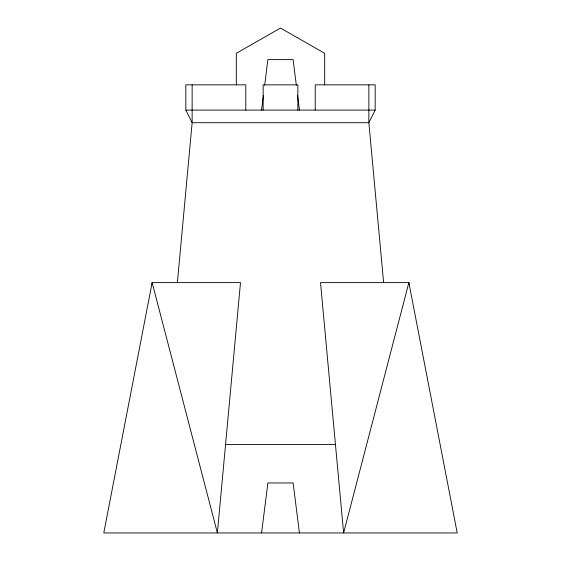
<?xml version="1.0" encoding="UTF-8"?>
<svg xmlns="http://www.w3.org/2000/svg" width="561" height="561" viewBox="0 0 561 561"><rect width="100%" height="100%" fill="white"/><g stroke="black" fill="none" stroke-linecap="round" stroke-linejoin="round"><path stroke-width="0.84" d="M151.975 284.371L152.136 282.625L240.494 282.625L217.388 532.95L152.136 282.625L103.785 532.95L457.215 532.95L408.864 282.625L320.506 282.625L343.613 532.95L408.864 282.625L409.025 284.371M177.381 282.625L192.143 122.719L192.143 84.851M261.566 110.096L263.382 95.545M264.666 85.279L267.877 59.606L293.123 59.606L296.334 85.279M261.566 532.95L267.877 482.965L293.123 482.965L299.434 532.95M315.212 110.096L315.212 84.851L375.169 84.851L375.169 110.096L368.858 122.719L383.619 282.625M245.788 110.096L245.788 84.851L185.831 84.851L185.831 110.096L375.169 110.096M225.543 444.593L335.457 444.593M185.831 110.096L192.143 122.719L368.858 122.719L368.858 84.851M297.618 95.545L299.434 110.096M324.679 84.753L324.679 53.295L280.5 28.05L236.321 53.295L236.321 84.753M297.856 110.096L297.856 84.851L263.144 84.851L263.144 110.096"/></g></svg>
